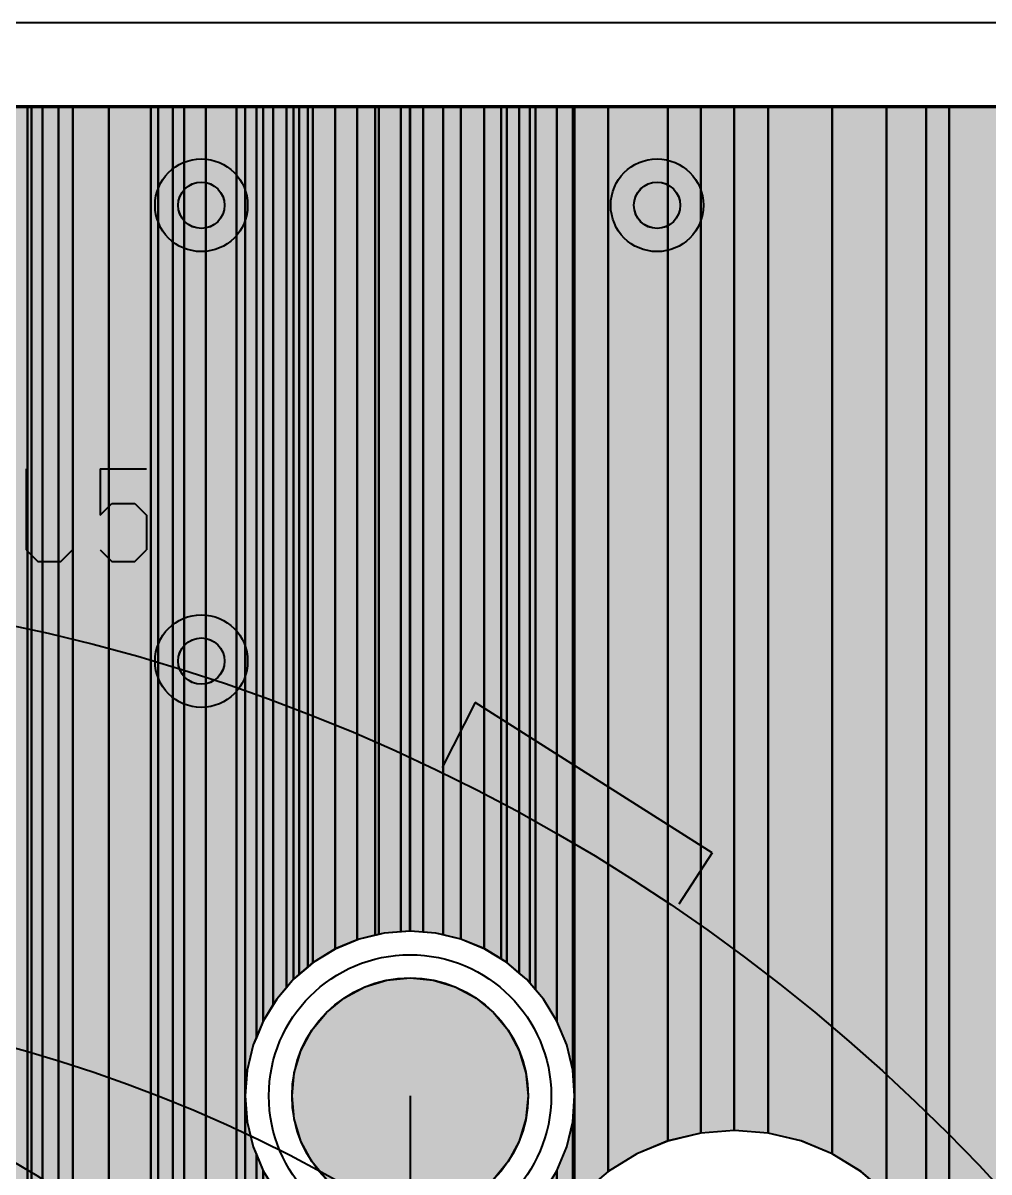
# Model space of a CAD drawing. Header units: millimetres. Extents: x 2 to 110, y 3 to 56.
# Drawn here: x 30.15 to 40.75, y 43.29 to 55.9 of the extents above; entities that cross this region are included whole.
import ezdxf

# ---------------------------------------------------------------- set-up
doc = ezdxf.new("R2010")
doc.units = ezdxf.units.MM
for name, color, linetype in [('bottom_copper', 7, 'Continuous'), ('bottom_silk', 7, 'Continuous'), ('drill_plated', 7, 'Continuous'), ('outline', 7, 'Continuous'), ('top_copper', 7, 'Continuous'), ('top_silk', 7, 'Continuous')]:
    doc.layers.add(name, color=color, linetype=linetype)

# ---------------------------------------------------------------- blocks, each defined once
blk = doc.blocks.new('Block36320')
at = {"layer": 'bottom_copper', "lineweight": 40}
for points in [[(0, 40.182), (-0.369, 40.211), (-0.373, 40.211), (-0.373, 51.435), (0, 51.435), (0, 40.182)], [(0.703, 39.954), (0.36, 40.096), (0, 40.182), (0, 51.435), (0.703, 51.435), (0.703, 39.954)], [(1.3, 39.52), (1.019, 39.76), (0.703, 39.954), (0.703, 51.435), (1.3, 51.435), (1.3, 39.52)], [(1.734, 38.922), (1.541, 39.238), (1.3, 39.52), (1.3, 51.435), (1.734, 51.435), (1.734, 38.922)], [(1.985, 37.85), (1.963, 38.219), (1.876, 38.58), (1.734, 38.922), (1.734, 51.435), (1.985, 51.435), (1.985, 37.85)], [(2.862, 0), (1.985, 0), (1.985, 51.435), (2.862, 51.435), (2.862, 0)]]:
    blk.add_hatch(color=7, dxfattribs=at).paths.add_polyline_path(points, flags=0)
at = {"layer": 'bottom_copper', "color": 7, "lineweight": 40}
for points in [[(0, 40.182), (-0.369, 40.211), (-0.373, 40.211), (-0.373, 51.435), (0, 51.435), (0, 40.182)], [(0.703, 39.954), (0.36, 40.096), (0, 40.182), (0, 51.435), (0.703, 51.435), (0.703, 39.954)], [(1.3, 39.52), (1.019, 39.76), (0.703, 39.954), (0.703, 51.435), (1.3, 51.435), (1.3, 39.52)], [(1.734, 38.922), (1.541, 39.238), (1.3, 39.52), (1.3, 51.435), (1.734, 51.435), (1.734, 38.922)], [(1.985, 37.85), (1.963, 38.219), (1.876, 38.58), (1.734, 38.922), (1.734, 51.435), (1.985, 51.435), (1.985, 37.85)], [(2.862, 0), (1.985, 0), (1.985, 51.435), (2.862, 51.435), (2.862, 0)]]:
    blk.add_lwpolyline(points, close=True, dxfattribs=at)
blk = doc.blocks.new('Block36907')
at = {"layer": 'bottom_copper', "lineweight": 40}
for points in [[(0, 42.388), (-0.143, 42.399), (-0.146, 42.399), (-0.146, 51.435), (0, 51.435), (0, 42.388)], [(0.416, 42.31), (0.14, 42.377), (0, 42.388), (0, 51.435), (0.416, 51.435), (0.416, 42.31)], [(0.67, 42.205), (0.416, 42.31), (0.416, 51.435), (0.67, 51.435), (0.67, 42.205)], [(0.856, 42.093), (0.678, 42.202), (0.67, 42.205), (0.67, 51.435), (0.856, 51.435), (0.856, 42.093)], [(1.056, 41.938), (0.92, 42.054), (0.856, 42.093), (0.856, 51.435), (1.056, 51.435), (1.056, 41.938)], [(1.235, 41.753), (1.136, 41.869), (1.056, 41.938), (1.056, 51.435), (1.235, 51.435), (1.235, 41.753)], [(1.469, 41.411), (1.32, 41.653), (1.235, 41.753), (1.235, 51.435), (1.469, 51.435), (1.469, 41.411)], [(1.644, 40.873), (1.577, 41.149), (1.469, 41.411), (1.469, 51.435), (1.644, 51.435), (1.644, 40.873)], [(1.66, 40.59), (1.644, 40.873), (1.644, 51.435), (1.66, 51.435), (1.66, 40.59)], [(2.029, 39.76), (1.747, 39.52), (1.66, 39.418), (1.66, 51.435), (2.029, 51.435), (2.029, 39.76)], [(2.687, 40.096), (2.345, 39.954), (2.029, 39.76), (2.029, 51.435), (2.687, 51.435), (2.687, 40.096)], [(3.047, 40.182), (2.687, 40.096), (2.687, 51.435), (3.047, 51.435), (3.047, 40.182)], [(3.413, 40.211), (3.047, 40.182), (3.047, 51.435), (3.413, 51.435), (3.413, 40.211)], [(1.66, 39.418), (1.644, 39.398), (1.644, 40.307), (1.66, 40.59), (1.66, 39.418)], [(1.644, 39.398), (1.507, 39.238), (1.469, 39.176), (1.469, 39.769), (1.577, 40.031), (1.644, 40.307), (1.644, 39.398)], [(1.469, 39.176), (1.313, 38.922), (1.235, 38.734), (1.235, 39.427), (1.32, 39.527), (1.469, 39.769), (1.469, 39.176)]]:
    blk.add_hatch(color=7, dxfattribs=at).paths.add_polyline_path(points, flags=0)
at = {"layer": 'bottom_copper', "color": 7, "lineweight": 40}
for points in [[(0, 42.388), (-0.143, 42.399), (-0.146, 42.399), (-0.146, 51.435), (0, 51.435), (0, 42.388)], [(0.416, 42.31), (0.14, 42.377), (0, 42.388), (0, 51.435), (0.416, 51.435), (0.416, 42.31)], [(0.67, 42.205), (0.416, 42.31), (0.416, 51.435), (0.67, 51.435), (0.67, 42.205)], [(0.856, 42.093), (0.678, 42.202), (0.67, 42.205), (0.67, 51.435), (0.856, 51.435), (0.856, 42.093)], [(1.056, 41.938), (0.92, 42.054), (0.856, 42.093), (0.856, 51.435), (1.056, 51.435), (1.056, 41.938)], [(1.235, 41.753), (1.136, 41.869), (1.056, 41.938), (1.056, 51.435), (1.235, 51.435), (1.235, 41.753)], [(1.469, 41.411), (1.32, 41.653), (1.235, 41.753), (1.235, 51.435), (1.469, 51.435), (1.469, 41.411)], [(1.644, 40.873), (1.577, 41.149), (1.469, 41.411), (1.469, 51.435), (1.644, 51.435), (1.644, 40.873)], [(1.66, 40.59), (1.644, 40.873), (1.644, 51.435), (1.66, 51.435), (1.66, 40.59)], [(2.029, 39.76), (1.747, 39.52), (1.66, 39.418), (1.66, 51.435), (2.029, 51.435), (2.029, 39.76)], [(2.687, 40.096), (2.345, 39.954), (2.029, 39.76), (2.029, 51.435), (2.687, 51.435), (2.687, 40.096)], [(3.047, 40.182), (2.687, 40.096), (2.687, 51.435), (3.047, 51.435), (3.047, 40.182)], [(3.413, 40.211), (3.047, 40.182), (3.047, 51.435), (3.413, 51.435), (3.413, 40.211)], [(1.66, 39.418), (1.644, 39.398), (1.644, 40.307), (1.66, 40.59), (1.66, 39.418)], [(1.644, 39.398), (1.507, 39.238), (1.469, 39.176), (1.469, 39.769), (1.577, 40.031), (1.644, 40.307), (1.644, 39.398)], [(1.469, 39.176), (1.313, 38.922), (1.235, 38.734), (1.235, 39.427), (1.32, 39.527), (1.469, 39.769), (1.469, 39.176)]]:
    blk.add_lwpolyline(points, close=True, dxfattribs=at)
blk = doc.blocks.new('Block37768')
at = {"layer": 'bottom_copper', "lineweight": 40}
for points in [[(0, 33.235), (-0.12, 33.244), (-0.122, 33.244), (-0.122, 51.435), (0, 51.435), (0, 33.235)], [(0.241, 33.197), (0.123, 33.225), (0, 33.235), (0, 51.435), (0.241, 51.435), (0.241, 33.197)], [(0.576, 33.079), (0.361, 33.168), (0.241, 33.197), (0.241, 51.435), (0.576, 51.435), (0.576, 33.079)], [(0.671, 33.022), (0.586, 33.075), (0.576, 33.079), (0.576, 51.435), (0.671, 51.435), (0.671, 33.022)], [(0.794, 41.231), (0.76, 41.149), (0.694, 40.873), (0.671, 40.59), (0.671, 51.435), (0.794, 51.435), (0.794, 41.231)], [(0.979, 41.592), (0.869, 41.411), (0.794, 41.231), (0.794, 51.435), (0.979, 51.435), (0.979, 41.592)], [(1.123, 41.777), (1.017, 41.653), (0.979, 41.592), (0.979, 51.435), (1.123, 51.435), (1.123, 41.777)], [(1.265, 41.924), (1.201, 41.869), (1.123, 41.777), (1.123, 51.435), (1.265, 51.435), (1.265, 41.924)], [(1.415, 42.052), (1.265, 41.924), (1.265, 51.435), (1.415, 51.435), (1.415, 42.052)], [(1.659, 42.202), (1.417, 42.054), (1.415, 42.052), (1.415, 51.435), (1.659, 51.435), (1.659, 42.202)], [(1.9, 42.302), (1.659, 42.202), (1.659, 51.435), (1.9, 51.435), (1.9, 42.302)], [(2.137, 42.362), (1.921, 42.31), (1.9, 42.302), (1.9, 51.435), (2.137, 51.435), (2.137, 42.362)], [(2.38, 42.391), (2.197, 42.377), (2.137, 42.362), (2.137, 51.435), (2.38, 51.435), (2.38, 42.391)], [(2.477, 42.399), (2.38, 42.391), (2.38, 51.435), (2.477, 51.435), (2.477, 42.399)], [(0.794, 32.947), (0.671, 33.022), (0.671, 40.59), (0.694, 40.307), (0.76, 40.031), (0.794, 39.949), (0.794, 32.947)], [(0.979, 32.789), (0.794, 32.947), (0.794, 39.949), (0.869, 39.769), (0.979, 39.588), (0.979, 32.789)]]:
    blk.add_hatch(color=7, dxfattribs=at).paths.add_polyline_path(points, flags=0)
at = {"layer": 'bottom_copper', "color": 7, "lineweight": 40}
for points in [[(0, 33.235), (-0.12, 33.244), (-0.122, 33.244), (-0.122, 51.435), (0, 51.435), (0, 33.235)], [(0.241, 33.197), (0.123, 33.225), (0, 33.235), (0, 51.435), (0.241, 51.435), (0.241, 33.197)], [(0.576, 33.079), (0.361, 33.168), (0.241, 33.197), (0.241, 51.435), (0.576, 51.435), (0.576, 33.079)], [(0.671, 33.022), (0.586, 33.075), (0.576, 33.079), (0.576, 51.435), (0.671, 51.435), (0.671, 33.022)], [(0.794, 41.231), (0.76, 41.149), (0.694, 40.873), (0.671, 40.59), (0.671, 51.435), (0.794, 51.435), (0.794, 41.231)], [(0.979, 41.592), (0.869, 41.411), (0.794, 41.231), (0.794, 51.435), (0.979, 51.435), (0.979, 41.592)], [(1.123, 41.777), (1.017, 41.653), (0.979, 41.592), (0.979, 51.435), (1.123, 51.435), (1.123, 41.777)], [(1.265, 41.924), (1.201, 41.869), (1.123, 41.777), (1.123, 51.435), (1.265, 51.435), (1.265, 41.924)], [(1.415, 42.052), (1.265, 41.924), (1.265, 51.435), (1.415, 51.435), (1.415, 42.052)], [(1.659, 42.202), (1.417, 42.054), (1.415, 42.052), (1.415, 51.435), (1.659, 51.435), (1.659, 42.202)], [(1.9, 42.302), (1.659, 42.202), (1.659, 51.435), (1.9, 51.435), (1.9, 42.302)], [(2.137, 42.362), (1.921, 42.31), (1.9, 42.302), (1.9, 51.435), (2.137, 51.435), (2.137, 42.362)], [(2.38, 42.391), (2.197, 42.377), (2.137, 42.362), (2.137, 51.435), (2.38, 51.435), (2.38, 42.391)], [(2.477, 42.399), (2.38, 42.391), (2.38, 51.435), (2.477, 51.435), (2.477, 42.399)], [(0.794, 32.947), (0.671, 33.022), (0.671, 40.59), (0.694, 40.307), (0.76, 40.031), (0.794, 39.949), (0.794, 32.947)], [(0.979, 32.789), (0.794, 32.947), (0.794, 39.949), (0.869, 39.769), (0.979, 39.588), (0.979, 32.789)]]:
    blk.add_lwpolyline(points, close=True, dxfattribs=at)
blk = doc.blocks.new('Block38324')
at = {"layer": 'bottom_copper', "lineweight": 40}
for points in [[(1.384, 15.864), (1.341, 15.934), (1.136, 16.174), (1.136, 40.445), (1.384, 40.445), (1.384, 15.864)], [(1.506, 21.291), (1.46, 21.18), (1.403, 20.943), (1.384, 20.7), (1.384, 40.445), (1.506, 40.445), (1.506, 21.291)], [(1.68, 21.613), (1.553, 21.405), (1.506, 21.291), (1.506, 40.445), (1.68, 40.445), (1.68, 21.613)], [(1.839, 21.799), (1.68, 21.613), (1.68, 40.445), (1.839, 40.445), (1.839, 21.799)], [(2.232, 22.084), (2.024, 21.957), (1.839, 21.799), (1.839, 40.445), (2.232, 40.445), (2.232, 22.084)], [(2.695, 22.235), (2.458, 22.178), (2.232, 22.084), (2.232, 40.445), (2.695, 40.445), (2.695, 22.235)], [(2.776, 22.241), (2.695, 22.235), (2.695, 40.445), (2.776, 40.445), (2.776, 22.241)], [(2.935, 22.254), (2.776, 22.241), (2.776, 40.445), (2.935, 40.445), (2.935, 22.254)]]:
    blk.add_hatch(color=7, dxfattribs=at).paths.add_polyline_path(points, flags=0)
at = {"layer": 'bottom_copper', "color": 7, "lineweight": 40}
for points in [[(1.384, 15.864), (1.341, 15.934), (1.136, 16.174), (1.136, 40.445), (1.384, 40.445), (1.384, 15.864)], [(1.506, 21.291), (1.46, 21.18), (1.403, 20.943), (1.384, 20.7), (1.384, 40.445), (1.506, 40.445), (1.506, 21.291)], [(1.68, 21.613), (1.553, 21.405), (1.506, 21.291), (1.506, 40.445), (1.68, 40.445), (1.68, 21.613)], [(1.839, 21.799), (1.68, 21.613), (1.68, 40.445), (1.839, 40.445), (1.839, 21.799)], [(2.232, 22.084), (2.024, 21.957), (1.839, 21.799), (1.839, 40.445), (2.232, 40.445), (2.232, 22.084)], [(2.695, 22.235), (2.458, 22.178), (2.232, 22.084), (2.232, 40.445), (2.695, 40.445), (2.695, 22.235)], [(2.776, 22.241), (2.695, 22.235), (2.695, 40.445), (2.776, 40.445), (2.776, 22.241)], [(2.935, 22.254), (2.776, 22.241), (2.776, 40.445), (2.935, 40.445), (2.935, 22.254)]]:
    blk.add_lwpolyline(points, close=True, dxfattribs=at)
blk = doc.blocks.new('Block117645')
at = {"layer": 'top_copper', "lineweight": 40}
for points in [[(0, 8.1112), (-0.3694, 8.1403), (-0.373, 8.14), (-0.373, 19.38), (0, 19.38), (0, 8.1112)], [(0.7026, 7.8829), (0.3603, 8.0247), (0, 8.1112), (0, 19.38), (0.7026, 19.38), (0.7026, 7.8829)], [(1.3003, 7.4487), (1.0185, 7.6893), (0.7026, 7.8829), (0.7026, 19.38), (1.3003, 19.38), (1.3003, 7.4487)], [(1.7345, 6.851), (1.5409, 7.1669), (1.3003, 7.4487), (1.3003, 19.38), (1.7345, 19.38), (1.7345, 6.851)], [(1.9846, 5.779), (1.9628, 6.1484), (1.8763, 6.5087), (1.7345, 6.851), (1.7345, 19.38), (1.9846, 19.38), (1.9846, 5.779)], [(7.0481, 0), (1.9846, 0), (1.9846, 19.38), (7.0481, 19.38), (7.0481, 0)]]:
    blk.add_hatch(color=7, dxfattribs=at).paths.add_polyline_path(points, flags=0)
at = {"layer": 'top_copper', "color": 7, "lineweight": 40}
for points in [[(0, 8.1112), (-0.3694, 8.1403), (-0.373, 8.14), (-0.373, 19.38), (0, 19.38), (0, 8.1112)], [(0.7026, 7.8829), (0.3603, 8.0247), (0, 8.1112), (0, 19.38), (0.7026, 19.38), (0.7026, 7.8829)], [(1.3003, 7.4487), (1.0185, 7.6893), (0.7026, 7.8829), (0.7026, 19.38), (1.3003, 19.38), (1.3003, 7.4487)], [(1.7345, 6.851), (1.5409, 7.1669), (1.3003, 7.4487), (1.3003, 19.38), (1.7345, 19.38), (1.7345, 6.851)], [(1.9846, 5.779), (1.9628, 6.1484), (1.8763, 6.5087), (1.7345, 6.851), (1.7345, 19.38), (1.9846, 19.38), (1.9846, 5.779)], [(7.0481, 0), (1.9846, 0), (1.9846, 19.38), (7.0481, 19.38), (7.0481, 0)]]:
    blk.add_lwpolyline(points, close=True, dxfattribs=at)
blk = doc.blocks.new('Block119112')
at = {"layer": 'top_copper', "lineweight": 40}
for points in [[(0, 0), (-0.085, 0.052), (-0.311, 0.146), (-0.548, 0.203), (-0.791, 0.222), (-1.034, 0.203), (-1.271, 0.146), (-1.497, 0.052), (-1.704, -0.075), (-1.89, -0.233), (-2.048, -0.419), (-2.176, -0.627), (-2.269, -0.852), (-2.293, -0.951), (-2.345, -0.951), (-2.345, 18.429), (0, 18.429), (0, 0)], [(0.197, 8.389), (0.089, 8.127), (0.022, 7.851), (0, 7.568), (0, 18.429), (0.197, 18.429), (0.197, 8.389)], [(0.53, 8.847), (0.346, 8.631), (0.197, 8.389), (0.197, 18.429), (0.53, 18.429), (0.53, 8.847)], [(0.687, 8.981), (0.53, 8.847), (0.53, 18.429), (0.687, 18.429), (0.687, 8.981)], [(0.988, 9.179), (0.746, 9.031), (0.687, 8.981), (0.687, 18.429), (0.988, 18.429), (0.988, 9.179)], [(1.428, 9.331), (1.25, 9.288), (0.988, 9.179), (0.988, 18.429), (1.428, 18.429), (1.428, 9.331)], [(1.809, 9.377), (1.526, 9.354), (1.428, 9.331), (1.428, 18.429), (1.809, 18.429), (1.809, 9.377)], [(2.172, 9.335), (2.092, 9.354), (1.809, 9.377), (1.809, 18.429), (2.172, 18.429), (2.172, 9.335)], [(2.368, 9.288), (2.172, 9.335), (2.172, 18.429), (2.368, 18.429), (2.368, 9.288)], [(2.872, 9.031), (2.63, 9.179), (2.368, 9.288), (2.368, 18.429), (2.872, 18.429), (2.872, 9.031)], [(3.123, 8.806), (3.088, 8.847), (2.872, 9.031), (2.872, 18.429), (3.123, 18.429), (3.123, 8.806)], [(3.421, 8.389), (3.273, 8.631), (3.123, 8.806), (3.123, 18.429), (3.421, 18.429), (3.421, 8.389)], [(3.596, 7.851), (3.529, 8.127), (3.421, 8.389), (3.421, 18.429), (3.596, 18.429), (3.596, 7.851)], [(3.612, 7.568), (3.596, 7.851), (3.596, 18.429), (3.612, 18.429), (3.612, 7.568)], [(3.981, 6.738), (3.699, 6.497), (3.612, 6.396), (3.612, 18.429), (3.981, 18.429), (3.981, 6.738)], [(4.639, 7.073), (4.297, 6.932), (3.981, 6.738), (3.981, 18.429), (4.639, 18.429), (4.639, 7.073)], [(5, 7.16), (4.639, 7.073), (4.639, 18.429), (5, 18.429), (5, 7.16)], [(5.365, 7.189), (5, 7.16), (5, 18.429), (5.365, 18.429), (5.365, 7.189)], [(0.197, 0.195), (0.002, -0.001), (0, 0), (0, 7.568), (0.022, 7.285), (0.089, 7.009), (0.197, 6.746), (0.197, 0.195)], [(3.612, 6.396), (3.596, 6.376), (3.596, 7.285), (3.612, 7.568), (3.612, 6.396)], [(3.596, 6.376), (3.459, 6.216), (3.421, 6.154), (3.421, 6.746), (3.529, 7.009), (3.596, 7.285), (3.596, 6.376)], [(0.53, 0.527), (0.197, 0.195), (0.197, 6.746), (0.346, 6.504), (0.53, 6.289), (0.53, 0.527)], [(3.421, 6.154), (3.265, 5.9), (3.265, 6.496), (3.273, 6.504), (3.421, 6.746), (3.421, 6.154)]]:
    blk.add_hatch(color=7, dxfattribs=at).paths.add_polyline_path(points, flags=0)
at = {"layer": 'top_copper', "color": 7, "lineweight": 40}
for points in [[(0, 0), (-0.085, 0.052), (-0.311, 0.146), (-0.548, 0.203), (-0.791, 0.222), (-1.034, 0.203), (-1.271, 0.146), (-1.497, 0.052), (-1.704, -0.075), (-1.89, -0.233), (-2.048, -0.419), (-2.176, -0.627), (-2.269, -0.852), (-2.293, -0.951), (-2.345, -0.951), (-2.345, 18.429), (0, 18.429), (0, 0)], [(0.197, 8.389), (0.089, 8.127), (0.022, 7.851), (0, 7.568), (0, 18.429), (0.197, 18.429), (0.197, 8.389)], [(0.53, 8.847), (0.346, 8.631), (0.197, 8.389), (0.197, 18.429), (0.53, 18.429), (0.53, 8.847)], [(0.687, 8.981), (0.53, 8.847), (0.53, 18.429), (0.687, 18.429), (0.687, 8.981)], [(0.988, 9.179), (0.746, 9.031), (0.687, 8.981), (0.687, 18.429), (0.988, 18.429), (0.988, 9.179)], [(1.428, 9.331), (1.25, 9.288), (0.988, 9.179), (0.988, 18.429), (1.428, 18.429), (1.428, 9.331)], [(1.809, 9.377), (1.526, 9.354), (1.428, 9.331), (1.428, 18.429), (1.809, 18.429), (1.809, 9.377)], [(2.172, 9.335), (2.092, 9.354), (1.809, 9.377), (1.809, 18.429), (2.172, 18.429), (2.172, 9.335)], [(2.368, 9.288), (2.172, 9.335), (2.172, 18.429), (2.368, 18.429), (2.368, 9.288)], [(2.872, 9.031), (2.63, 9.179), (2.368, 9.288), (2.368, 18.429), (2.872, 18.429), (2.872, 9.031)], [(3.123, 8.806), (3.088, 8.847), (2.872, 9.031), (2.872, 18.429), (3.123, 18.429), (3.123, 8.806)], [(3.421, 8.389), (3.273, 8.631), (3.123, 8.806), (3.123, 18.429), (3.421, 18.429), (3.421, 8.389)], [(3.596, 7.851), (3.529, 8.127), (3.421, 8.389), (3.421, 18.429), (3.596, 18.429), (3.596, 7.851)], [(3.612, 7.568), (3.596, 7.851), (3.596, 18.429), (3.612, 18.429), (3.612, 7.568)], [(3.981, 6.738), (3.699, 6.497), (3.612, 6.396), (3.612, 18.429), (3.981, 18.429), (3.981, 6.738)], [(4.639, 7.073), (4.297, 6.932), (3.981, 6.738), (3.981, 18.429), (4.639, 18.429), (4.639, 7.073)], [(5, 7.16), (4.639, 7.073), (4.639, 18.429), (5, 18.429), (5, 7.16)], [(5.365, 7.189), (5, 7.16), (5, 18.429), (5.365, 18.429), (5.365, 7.189)], [(0.197, 0.195), (0.002, -0.001), (0, 0), (0, 7.568), (0.022, 7.285), (0.089, 7.009), (0.197, 6.746), (0.197, 0.195)], [(3.612, 6.396), (3.596, 6.376), (3.596, 7.285), (3.612, 7.568), (3.612, 6.396)], [(3.596, 6.376), (3.459, 6.216), (3.421, 6.154), (3.421, 6.746), (3.529, 7.009), (3.596, 7.285), (3.596, 6.376)], [(0.53, 0.527), (0.197, 0.195), (0.197, 6.746), (0.346, 6.504), (0.53, 6.289), (0.53, 0.527)], [(3.421, 6.154), (3.265, 5.9), (3.265, 6.496), (3.273, 6.504), (3.421, 6.746), (3.421, 6.154)]]:
    blk.add_lwpolyline(points, close=True, dxfattribs=at)
blk = doc.blocks.new('Block120121')
at = {"layer": 'top_copper', "lineweight": 40}
for points in [[(12.66, 32.055), (12.455, 32.055), (12.455, 51.435), (12.66, 51.435), (12.66, 32.055)], [(12.703, 32.055), (12.66, 32.055), (12.66, 51.435), (12.703, 51.435), (12.703, 32.055)]]:
    blk.add_hatch(color=7, dxfattribs=at).paths.add_polyline_path(points, flags=0)
at = {"layer": 'top_copper', "color": 7, "lineweight": 40}
for points in [[(12.66, 32.055), (12.455, 32.055), (12.455, 51.435), (12.66, 51.435), (12.66, 32.055)], [(12.703, 32.055), (12.66, 32.055), (12.66, 51.435), (12.703, 51.435), (12.703, 32.055)]]:
    blk.add_lwpolyline(points, close=True, dxfattribs=at)

msp = doc.modelspace()

# ---------------------------------------------------------------- hatches: boundary and pattern name
at = {"layer": 'bottom_copper', "lineweight": 40}
for points in [[(32.353, 53.848), (32.339, 53.801), (32.315, 53.757), (32.284, 53.718), (32.245, 53.687), (32.201, 53.663), (32.154, 53.649), (32.104, 53.644), (32.054, 53.649), (32.007, 53.663), (31.963, 53.687), (31.924, 53.718), (31.893, 53.757), (31.869, 53.801), (31.855, 53.848), (31.85, 53.898), (31.855, 53.948), (31.869, 53.995), (31.893, 54.039), (31.924, 54.078), (31.963, 54.109), (32.007, 54.133), (32.054, 54.147), (32.104, 54.152), (32.154, 54.147), (32.201, 54.133), (32.245, 54.109), (32.284, 54.078), (32.315, 54.039), (32.339, 53.995), (32.353, 53.948), (32.358, 53.898), (32.353, 53.848)], [(37.353, 53.848), (37.339, 53.801), (37.315, 53.757), (37.284, 53.718), (37.245, 53.687), (37.201, 53.663), (37.154, 53.649), (37.104, 53.644), (37.054, 53.649), (37.007, 53.663), (36.963, 53.687), (36.924, 53.718), (36.893, 53.757), (36.869, 53.801), (36.855, 53.848), (36.85, 53.898), (36.855, 53.948), (36.869, 53.995), (36.893, 54.039), (36.924, 54.078), (36.963, 54.109), (37.007, 54.133), (37.054, 54.147), (37.104, 54.152), (37.154, 54.147), (37.201, 54.133), (37.245, 54.109), (37.284, 54.078), (37.315, 54.039), (37.339, 53.995), (37.353, 53.948), (37.358, 53.898), (37.353, 53.848)], [(32.353, 48.848), (32.339, 48.801), (32.315, 48.757), (32.284, 48.718), (32.245, 48.687), (32.201, 48.663), (32.154, 48.649), (32.104, 48.644), (32.054, 48.649), (32.007, 48.663), (31.963, 48.687), (31.924, 48.718), (31.893, 48.757), (31.869, 48.801), (31.855, 48.848), (31.85, 48.898), (31.855, 48.948), (31.869, 48.995), (31.893, 49.039), (31.924, 49.078), (31.963, 49.109), (32.007, 49.133), (32.054, 49.147), (32.104, 49.152), (32.154, 49.147), (32.201, 49.133), (32.245, 49.109), (32.284, 49.078), (32.315, 49.039), (32.339, 48.995), (32.353, 48.948), (32.358, 48.898), (32.353, 48.848)], [(35.665, 43.875), (35.591, 43.632), (35.471, 43.408), (35.31, 43.212), (35.114, 43.051), (34.89, 42.931), (34.647, 42.857), (34.394, 42.833), (34.141, 42.857), (33.898, 42.931), (33.674, 43.051), (33.478, 43.212), (33.317, 43.408), (33.197, 43.632), (33.123, 43.875), (33.099, 44.128), (33.123, 44.381), (33.197, 44.624), (33.317, 44.848), (33.478, 45.044), (33.674, 45.205), (33.898, 45.325), (34.141, 45.399), (34.394, 45.423), (34.647, 45.399), (34.89, 45.325), (35.114, 45.205), (35.31, 45.044), (35.471, 44.848), (35.591, 44.624), (35.665, 44.381), (35.689, 44.128), (35.665, 43.875)]]:
    msp.add_hatch(color=7, dxfattribs=at).paths.add_polyline_path(points, flags=0)
at = {"layer": 'drill_plated', "lineweight": 40}
for points in [[(32.353, 53.848), (32.339, 53.801), (32.315, 53.757), (32.284, 53.718), (32.245, 53.687), (32.201, 53.663), (32.154, 53.649), (32.104, 53.644), (32.054, 53.649), (32.007, 53.663), (31.963, 53.687), (31.924, 53.718), (31.893, 53.757), (31.869, 53.801), (31.855, 53.848), (31.85, 53.898), (31.855, 53.948), (31.869, 53.995), (31.893, 54.039), (31.924, 54.078), (31.963, 54.109), (32.007, 54.133), (32.054, 54.147), (32.104, 54.152), (32.154, 54.147), (32.201, 54.133), (32.245, 54.109), (32.284, 54.078), (32.315, 54.039), (32.339, 53.995), (32.353, 53.948), (32.358, 53.898), (32.353, 53.848)], [(37.353, 53.848), (37.339, 53.801), (37.315, 53.757), (37.284, 53.718), (37.245, 53.687), (37.201, 53.663), (37.154, 53.649), (37.104, 53.644), (37.054, 53.649), (37.007, 53.663), (36.963, 53.687), (36.924, 53.718), (36.893, 53.757), (36.869, 53.801), (36.855, 53.848), (36.85, 53.898), (36.855, 53.948), (36.869, 53.995), (36.893, 54.039), (36.924, 54.078), (36.963, 54.109), (37.007, 54.133), (37.054, 54.147), (37.104, 54.152), (37.154, 54.147), (37.201, 54.133), (37.245, 54.109), (37.284, 54.078), (37.315, 54.039), (37.339, 53.995), (37.353, 53.948), (37.358, 53.898), (37.353, 53.848)], [(32.353, 48.848), (32.339, 48.801), (32.315, 48.757), (32.284, 48.718), (32.245, 48.687), (32.201, 48.663), (32.154, 48.649), (32.104, 48.644), (32.054, 48.649), (32.007, 48.663), (31.963, 48.687), (31.924, 48.718), (31.893, 48.757), (31.869, 48.801), (31.855, 48.848), (31.85, 48.898), (31.855, 48.948), (31.869, 48.995), (31.893, 49.039), (31.924, 49.078), (31.963, 49.109), (32.007, 49.133), (32.054, 49.147), (32.104, 49.152), (32.154, 49.147), (32.201, 49.133), (32.245, 49.109), (32.284, 49.078), (32.315, 49.039), (32.339, 48.995), (32.353, 48.948), (32.358, 48.898), (32.353, 48.848)], [(35.665, 43.875), (35.591, 43.632), (35.471, 43.408), (35.31, 43.212), (35.114, 43.051), (34.89, 42.931), (34.647, 42.857), (34.394, 42.833), (34.141, 42.857), (33.898, 42.931), (33.674, 43.051), (33.478, 43.212), (33.317, 43.408), (33.197, 43.632), (33.123, 43.875), (33.099, 44.128), (33.123, 44.381), (33.197, 44.624), (33.317, 44.848), (33.478, 45.044), (33.674, 45.205), (33.898, 45.325), (34.141, 45.399), (34.394, 45.423), (34.647, 45.399), (34.89, 45.325), (35.114, 45.205), (35.31, 45.044), (35.471, 44.848), (35.591, 44.624), (35.665, 44.381), (35.689, 44.128), (35.665, 43.875)]]:
    msp.add_hatch(color=7, dxfattribs=at).paths.add_polyline_path(points, flags=0)
at = {"layer": 'top_copper', "lineweight": 40}
for points in [[(32.353, 53.848), (32.339, 53.801), (32.315, 53.757), (32.284, 53.718), (32.245, 53.687), (32.201, 53.663), (32.154, 53.649), (32.104, 53.644), (32.054, 53.649), (32.007, 53.663), (31.963, 53.687), (31.924, 53.718), (31.893, 53.757), (31.869, 53.801), (31.855, 53.848), (31.85, 53.898), (31.855, 53.948), (31.869, 53.995), (31.893, 54.039), (31.924, 54.078), (31.963, 54.109), (32.007, 54.133), (32.054, 54.147), (32.104, 54.152), (32.154, 54.147), (32.201, 54.133), (32.245, 54.109), (32.284, 54.078), (32.315, 54.039), (32.339, 53.995), (32.353, 53.948), (32.358, 53.898), (32.353, 53.848)], [(37.353, 53.848), (37.339, 53.801), (37.315, 53.757), (37.284, 53.718), (37.245, 53.687), (37.201, 53.663), (37.154, 53.649), (37.104, 53.644), (37.054, 53.649), (37.007, 53.663), (36.963, 53.687), (36.924, 53.718), (36.893, 53.757), (36.869, 53.801), (36.855, 53.848), (36.85, 53.898), (36.855, 53.948), (36.869, 53.995), (36.893, 54.039), (36.924, 54.078), (36.963, 54.109), (37.007, 54.133), (37.054, 54.147), (37.104, 54.152), (37.154, 54.147), (37.201, 54.133), (37.245, 54.109), (37.284, 54.078), (37.315, 54.039), (37.339, 53.995), (37.353, 53.948), (37.358, 53.898), (37.353, 53.848)], [(32.353, 48.848), (32.339, 48.801), (32.315, 48.757), (32.284, 48.718), (32.245, 48.687), (32.201, 48.663), (32.154, 48.649), (32.104, 48.644), (32.054, 48.649), (32.007, 48.663), (31.963, 48.687), (31.924, 48.718), (31.893, 48.757), (31.869, 48.801), (31.855, 48.848), (31.85, 48.898), (31.855, 48.948), (31.869, 48.995), (31.893, 49.039), (31.924, 49.078), (31.963, 49.109), (32.007, 49.133), (32.054, 49.147), (32.104, 49.152), (32.154, 49.147), (32.201, 49.133), (32.245, 49.109), (32.284, 49.078), (32.315, 49.039), (32.339, 48.995), (32.353, 48.948), (32.358, 48.898), (32.353, 48.848)], [(35.665, 43.875), (35.591, 43.632), (35.471, 43.408), (35.31, 43.212), (35.114, 43.051), (34.89, 42.931), (34.647, 42.857), (34.394, 42.833), (34.141, 42.857), (33.898, 42.931), (33.674, 43.051), (33.478, 43.212), (33.317, 43.408), (33.197, 43.632), (33.123, 43.875), (33.099, 44.128), (33.123, 44.381), (33.197, 44.624), (33.317, 44.848), (33.478, 45.044), (33.674, 45.205), (33.898, 45.325), (34.141, 45.399), (34.394, 45.423), (34.647, 45.399), (34.89, 45.325), (35.114, 45.205), (35.31, 45.044), (35.471, 44.848), (35.591, 44.624), (35.665, 44.381), (35.689, 44.128), (35.665, 43.875)]]:
    msp.add_hatch(color=7, dxfattribs=at).paths.add_polyline_path(points, flags=0)

# ---------------------------------------------------------------- linework, layer by layer
at = {"layer": 'bottom_copper', "color": 7, "lineweight": 40}
for p, q in [((28.567, 54.973), (31.792, 54.973)), ((31.792, 36.782), (31.792, 54.973)), ((31.792, 54.973), (34.391, 54.973)), ((31.792, 54.973), (31.792, 36.782)), ((34.391, 45.937), (34.391, 54.973)), ((34.391, 54.973), (37.95, 54.973)), ((34.391, 54.973), (34.391, 45.937)), ((37.95, 43.749), (37.95, 54.973)), ((37.95, 54.973), (44.336, 54.973)), ((37.95, 54.973), (37.95, 43.749)), ((34.111, 45.915), (33.835, 45.848)), ((34.391, 45.937), (34.111, 45.915)), ((34.394, 45.937), (34.391, 45.937)), ((34.677, 45.915), (34.394, 45.937)), ((34.953, 45.848), (34.677, 45.915)), ((33.835, 45.848), (33.573, 45.74)), ((35.215, 45.74), (34.953, 45.848)), ((33.573, 45.74), (33.331, 45.592)), ((35.457, 45.592), (35.215, 45.74)), ((33.331, 45.592), (33.115, 45.407)), ((35.673, 45.407), (35.457, 45.592)), ((33.115, 45.407), (32.931, 45.191)), ((35.858, 45.191), (35.673, 45.407)), ((32.931, 45.191), (32.782, 44.949)), ((36.006, 44.949), (35.858, 45.191)), ((32.782, 44.949), (32.674, 44.687)), ((36.114, 44.687), (36.006, 44.949)), ((32.674, 44.687), (32.607, 44.411)), ((36.181, 44.411), (36.114, 44.687)), ((32.607, 44.411), (32.585, 44.128)), ((36.197, 44.128), (36.181, 44.411)), ((32.585, 44.128), (32.607, 43.845)), ((36.181, 43.845), (36.197, 44.128)), ((32.607, 43.845), (32.674, 43.569)), ((36.114, 43.569), (36.181, 43.845)), ((37.95, 43.749), (37.585, 43.72)), ((37.954, 43.749), (37.95, 43.749)), ((38.323, 43.72), (37.954, 43.749)), ((37.224, 43.634), (36.882, 43.492)), ((37.585, 43.72), (37.224, 43.634)), ((38.684, 43.634), (38.323, 43.72)), ((39.026, 43.492), (38.684, 43.634)), ((32.674, 43.569), (32.782, 43.307)), ((36.006, 43.307), (36.114, 43.569)), ((36.882, 43.492), (36.566, 43.298)), ((39.342, 43.298), (39.026, 43.492)), ((32.782, 43.307), (32.931, 43.065)), ((35.858, 43.065), (36.006, 43.307)), ((36.566, 43.298), (36.284, 43.058)), ((39.624, 43.058), (39.342, 43.298))]:
    msp.add_line(p, q, dxfattribs=at)
for points in [[(32.353, 53.848), (32.339, 53.801), (32.315, 53.757), (32.284, 53.718), (32.245, 53.687), (32.201, 53.663), (32.154, 53.649), (32.104, 53.644), (32.054, 53.649), (32.007, 53.663), (31.963, 53.687), (31.924, 53.718), (31.893, 53.757), (31.869, 53.801), (31.855, 53.848), (31.85, 53.898), (31.855, 53.948), (31.869, 53.995), (31.893, 54.039), (31.924, 54.078), (31.963, 54.109), (32.007, 54.133), (32.054, 54.147), (32.104, 54.152), (32.154, 54.147), (32.201, 54.133), (32.245, 54.109), (32.284, 54.078), (32.315, 54.039), (32.339, 53.995), (32.353, 53.948), (32.358, 53.898), (32.353, 53.848)], [(37.353, 53.848), (37.339, 53.801), (37.315, 53.757), (37.284, 53.718), (37.245, 53.687), (37.201, 53.663), (37.154, 53.649), (37.104, 53.644), (37.054, 53.649), (37.007, 53.663), (36.963, 53.687), (36.924, 53.718), (36.893, 53.757), (36.869, 53.801), (36.855, 53.848), (36.85, 53.898), (36.855, 53.948), (36.869, 53.995), (36.893, 54.039), (36.924, 54.078), (36.963, 54.109), (37.007, 54.133), (37.054, 54.147), (37.104, 54.152), (37.154, 54.147), (37.201, 54.133), (37.245, 54.109), (37.284, 54.078), (37.315, 54.039), (37.339, 53.995), (37.353, 53.948), (37.358, 53.898), (37.353, 53.848)], [(32.353, 48.848), (32.339, 48.801), (32.315, 48.757), (32.284, 48.718), (32.245, 48.687), (32.201, 48.663), (32.154, 48.649), (32.104, 48.644), (32.054, 48.649), (32.007, 48.663), (31.963, 48.687), (31.924, 48.718), (31.893, 48.757), (31.869, 48.801), (31.855, 48.848), (31.85, 48.898), (31.855, 48.948), (31.869, 48.995), (31.893, 49.039), (31.924, 49.078), (31.963, 49.109), (32.007, 49.133), (32.054, 49.147), (32.104, 49.152), (32.154, 49.147), (32.201, 49.133), (32.245, 49.109), (32.284, 49.078), (32.315, 49.039), (32.339, 48.995), (32.353, 48.948), (32.358, 48.898), (32.353, 48.848)]]:
    msp.add_lwpolyline(points, close=True, dxfattribs=at)
msp.add_lwpolyline([(33.478, 43.212), (33.317, 43.408), (33.197, 43.632), (33.123, 43.875), (33.099, 44.128), (33.123, 44.381), (33.197, 44.624), (33.317, 44.848), (33.478, 45.044), (33.674, 45.205), (33.898, 45.325), (34.141, 45.399), (34.394, 45.423), (34.647, 45.399), (34.89, 45.325), (35.114, 45.205), (35.31, 45.044), (35.471, 44.848), (35.591, 44.624), (35.665, 44.381), (35.689, 44.128), (35.665, 43.875), (35.665, 43.875), (35.591, 43.632), (35.471, 43.408), (35.31, 43.212)], dxfattribs=at)
for centre, major_axis in [((32.104, 53.898), (0.508, 0)), ((37.104, 53.898), (0.508, 0)), ((32.104, 53.898), (0.254, 0)), ((37.104, 53.898), (0.254, 0)), ((32.104, 48.898), (0.508, 0)), ((32.104, 48.898), (0.254, 0)), ((34.394, 44.128), (1.549, 0)), ((34.394, 44.128), (1.295, 0))]:
    msp.add_ellipse(centre, major_axis=major_axis, ratio=1, dxfattribs=at)
at = {"layer": 'bottom_silk', "color": 7, "lineweight": 40}
msp.add_line((110.054, 55.898), (2.104, 55.898), dxfattribs=at)
at = {"layer": 'drill_plated', "color": 7, "lineweight": 40}
for points in [[(32.353, 53.848), (32.339, 53.801), (32.315, 53.757), (32.284, 53.718), (32.245, 53.687), (32.201, 53.663), (32.154, 53.649), (32.104, 53.644), (32.054, 53.649), (32.007, 53.663), (31.963, 53.687), (31.924, 53.718), (31.893, 53.757), (31.869, 53.801), (31.855, 53.848), (31.85, 53.898), (31.855, 53.948), (31.869, 53.995), (31.893, 54.039), (31.924, 54.078), (31.963, 54.109), (32.007, 54.133), (32.054, 54.147), (32.104, 54.152), (32.154, 54.147), (32.201, 54.133), (32.245, 54.109), (32.284, 54.078), (32.315, 54.039), (32.339, 53.995), (32.353, 53.948), (32.358, 53.898), (32.353, 53.848)], [(37.353, 53.848), (37.339, 53.801), (37.315, 53.757), (37.284, 53.718), (37.245, 53.687), (37.201, 53.663), (37.154, 53.649), (37.104, 53.644), (37.054, 53.649), (37.007, 53.663), (36.963, 53.687), (36.924, 53.718), (36.893, 53.757), (36.869, 53.801), (36.855, 53.848), (36.85, 53.898), (36.855, 53.948), (36.869, 53.995), (36.893, 54.039), (36.924, 54.078), (36.963, 54.109), (37.007, 54.133), (37.054, 54.147), (37.104, 54.152), (37.154, 54.147), (37.201, 54.133), (37.245, 54.109), (37.284, 54.078), (37.315, 54.039), (37.339, 53.995), (37.353, 53.948), (37.358, 53.898), (37.353, 53.848)], [(32.353, 48.848), (32.339, 48.801), (32.315, 48.757), (32.284, 48.718), (32.245, 48.687), (32.201, 48.663), (32.154, 48.649), (32.104, 48.644), (32.054, 48.649), (32.007, 48.663), (31.963, 48.687), (31.924, 48.718), (31.893, 48.757), (31.869, 48.801), (31.855, 48.848), (31.85, 48.898), (31.855, 48.948), (31.869, 48.995), (31.893, 49.039), (31.924, 49.078), (31.963, 49.109), (32.007, 49.133), (32.054, 49.147), (32.104, 49.152), (32.154, 49.147), (32.201, 49.133), (32.245, 49.109), (32.284, 49.078), (32.315, 49.039), (32.339, 48.995), (32.353, 48.948), (32.358, 48.898), (32.353, 48.848)]]:
    msp.add_lwpolyline(points, close=True, dxfattribs=at)
msp.add_lwpolyline([(33.478, 43.212), (33.317, 43.408), (33.197, 43.632), (33.123, 43.875), (33.099, 44.128), (33.123, 44.381), (33.197, 44.624), (33.317, 44.848), (33.478, 45.044), (33.674, 45.205), (33.898, 45.325), (34.141, 45.399), (34.394, 45.423), (34.647, 45.399), (34.89, 45.325), (35.114, 45.205), (35.31, 45.044), (35.471, 44.848), (35.591, 44.624), (35.665, 44.381), (35.689, 44.128), (35.665, 43.875), (35.665, 43.875), (35.591, 43.632), (35.471, 43.408), (35.31, 43.212)], dxfattribs=at)
for centre, major_axis in [((32.104, 53.898), (0.254, 0)), ((37.104, 53.898), (0.254, 0)), ((32.104, 48.898), (0.254, 0)), ((34.394, 44.128), (1.295, 0))]:
    msp.add_ellipse(centre, major_axis=major_axis, ratio=1, dxfattribs=at)
at = {"layer": 'outline', "color": 7, "lineweight": 40}
msp.add_line((110.054, 55.898), (2.104, 55.898), dxfattribs=at)
at = {"layer": 'top_copper', "color": 7, "lineweight": 40}
for p, q in [((17.292, 54.989), (30.24, 54.989)), ((30.24, 35.609), (30.24, 54.989)), ((30.24, 54.989), (37.95, 54.989)), ((30.24, 54.989), (30.24, 35.609)), ((37.95, 43.749), (37.95, 54.989)), ((37.95, 54.989), (45.371, 54.989)), ((37.95, 54.989), (37.95, 43.749)), ((34.111, 45.915), (33.835, 45.848)), ((34.394, 45.937), (34.111, 45.915)), ((34.677, 45.915), (34.394, 45.937)), ((34.953, 45.848), (34.677, 45.915)), ((33.835, 45.848), (33.573, 45.74)), ((35.215, 45.74), (34.953, 45.848)), ((33.573, 45.74), (33.331, 45.592)), ((35.457, 45.592), (35.215, 45.74)), ((33.331, 45.592), (33.115, 45.407)), ((35.673, 45.407), (35.457, 45.592)), ((33.115, 45.407), (32.931, 45.191)), ((35.858, 45.191), (35.673, 45.407)), ((32.931, 45.191), (32.782, 44.949)), ((36.006, 44.949), (35.858, 45.191)), ((32.782, 44.949), (32.674, 44.687)), ((36.114, 44.687), (36.006, 44.949)), ((32.674, 44.687), (32.607, 44.411)), ((36.181, 44.411), (36.114, 44.687)), ((32.607, 44.411), (32.585, 44.128)), ((36.197, 44.128), (36.181, 44.411)), ((32.585, 44.128), (32.607, 43.845)), ((34.394, 44.128), (34.394, 37.828)), ((36.181, 43.845), (36.197, 44.128)), ((32.607, 43.845), (32.674, 43.569)), ((36.114, 43.569), (36.181, 43.845)), ((37.95, 43.749), (37.585, 43.72)), ((37.954, 43.749), (37.95, 43.749)), ((38.323, 43.72), (37.954, 43.749)), ((37.224, 43.634), (36.882, 43.492)), ((37.585, 43.72), (37.224, 43.634)), ((38.684, 43.634), (38.323, 43.72)), ((39.026, 43.492), (38.684, 43.634)), ((32.674, 43.569), (32.782, 43.307)), ((36.006, 43.307), (36.114, 43.569)), ((36.882, 43.492), (36.566, 43.298)), ((39.342, 43.298), (39.026, 43.492)), ((32.782, 43.307), (32.931, 43.065)), ((35.858, 43.065), (36.006, 43.307)), ((36.566, 43.298), (36.284, 43.058)), ((39.624, 43.058), (39.342, 43.298))]:
    msp.add_line(p, q, dxfattribs=at)
for points in [[(32.353, 53.848), (32.339, 53.801), (32.315, 53.757), (32.284, 53.718), (32.245, 53.687), (32.201, 53.663), (32.154, 53.649), (32.104, 53.644), (32.054, 53.649), (32.007, 53.663), (31.963, 53.687), (31.924, 53.718), (31.893, 53.757), (31.869, 53.801), (31.855, 53.848), (31.85, 53.898), (31.855, 53.948), (31.869, 53.995), (31.893, 54.039), (31.924, 54.078), (31.963, 54.109), (32.007, 54.133), (32.054, 54.147), (32.104, 54.152), (32.154, 54.147), (32.201, 54.133), (32.245, 54.109), (32.284, 54.078), (32.315, 54.039), (32.339, 53.995), (32.353, 53.948), (32.358, 53.898), (32.353, 53.848)], [(37.353, 53.848), (37.339, 53.801), (37.315, 53.757), (37.284, 53.718), (37.245, 53.687), (37.201, 53.663), (37.154, 53.649), (37.104, 53.644), (37.054, 53.649), (37.007, 53.663), (36.963, 53.687), (36.924, 53.718), (36.893, 53.757), (36.869, 53.801), (36.855, 53.848), (36.85, 53.898), (36.855, 53.948), (36.869, 53.995), (36.893, 54.039), (36.924, 54.078), (36.963, 54.109), (37.007, 54.133), (37.054, 54.147), (37.104, 54.152), (37.154, 54.147), (37.201, 54.133), (37.245, 54.109), (37.284, 54.078), (37.315, 54.039), (37.339, 53.995), (37.353, 53.948), (37.358, 53.898), (37.353, 53.848)], [(32.353, 48.848), (32.339, 48.801), (32.315, 48.757), (32.284, 48.718), (32.245, 48.687), (32.201, 48.663), (32.154, 48.649), (32.104, 48.644), (32.054, 48.649), (32.007, 48.663), (31.963, 48.687), (31.924, 48.718), (31.893, 48.757), (31.869, 48.801), (31.855, 48.848), (31.85, 48.898), (31.855, 48.948), (31.869, 48.995), (31.893, 49.039), (31.924, 49.078), (31.963, 49.109), (32.007, 49.133), (32.054, 49.147), (32.104, 49.152), (32.154, 49.147), (32.201, 49.133), (32.245, 49.109), (32.284, 49.078), (32.315, 49.039), (32.339, 48.995), (32.353, 48.948), (32.358, 48.898), (32.353, 48.848)]]:
    msp.add_lwpolyline(points, close=True, dxfattribs=at)
msp.add_lwpolyline([(33.478, 43.212), (33.317, 43.408), (33.197, 43.632), (33.123, 43.875), (33.099, 44.128), (33.123, 44.381), (33.197, 44.624), (33.317, 44.848), (33.478, 45.044), (33.674, 45.205), (33.898, 45.325), (34.141, 45.399), (34.394, 45.423), (34.647, 45.399), (34.89, 45.325), (35.114, 45.205), (35.31, 45.044), (35.471, 44.848), (35.591, 44.624), (35.665, 44.381), (35.689, 44.128), (35.665, 43.875), (35.665, 43.875), (35.591, 43.632), (35.471, 43.408), (35.31, 43.212)], dxfattribs=at)
for centre, major_axis in [((32.104, 53.898), (0.508, 0)), ((37.104, 53.898), (0.508, 0)), ((32.104, 53.898), (0.254, 0)), ((37.104, 53.898), (0.254, 0)), ((32.104, 48.898), (0.508, 0)), ((32.104, 48.898), (0.254, 0)), ((34.394, 44.128), (1.549, 0)), ((34.394, 44.128), (1.295, 0))]:
    msp.add_ellipse(centre, major_axis=major_axis, ratio=1, dxfattribs=at)
at = {"layer": 'top_silk', "color": 7, "lineweight": 40}
for p, q in [((110.054, 55.898), (2.104, 55.898)), ((30.182, 51.006), (30.182, 50.117)), ((30.69, 51.006), (30.69, 50.117)), ((30.995, 51.006), (31.503, 51.006)), ((30.995, 51.006), (30.995, 50.498)), ((30.995, 50.498), (31.122, 50.625)), ((31.122, 50.625), (31.376, 50.625)), ((31.376, 50.625), (31.503, 50.498)), ((31.503, 50.498), (31.503, 50.117)), ((30.182, 50.117), (30.309, 49.99)), ((30.563, 49.99), (30.69, 50.117)), ((30.995, 50.117), (31.122, 49.99)), ((31.376, 49.99), (31.503, 50.117)), ((30.309, 49.99), (30.563, 49.99)), ((31.122, 49.99), (31.376, 49.99)), ((35.108, 48.444), (34.745, 47.731)), ((37.708, 46.794), (35.108, 48.444)), ((37.708, 46.794), (37.343, 46.231))]:
    msp.add_line(p, q, dxfattribs=at)
for centre, major_axis in [((25.794, 29.228), (20.5, 0)), ((21.794, 29.228), (16.4, 0)), ((25.794, 29.228), (16, 0))]:
    msp.add_ellipse(centre, major_axis=major_axis, ratio=1, dxfattribs=at)

# ---------------------------------------------------------------- block references
at = {"layer": 'bottom_copper'}
for name, p in [('Block38324', (28.856, 14.528)), ('Block37768', (31.914, 3.538)), ('Block36907', (34.537, 3.538)), ('Block36320', (38.323, 3.538))]:
    msp.add_blockref(name, p, dxfattribs=at)
at = {"layer": 'top_copper'}
for name, p in [('Block120121', (17.537, 3.554)), ('Block119112', (32.585, 36.56)), ('Block117645', (38.323, 35.609))]:
    msp.add_blockref(name, p, dxfattribs=at)

doc.saveas('drawing.dxf')
